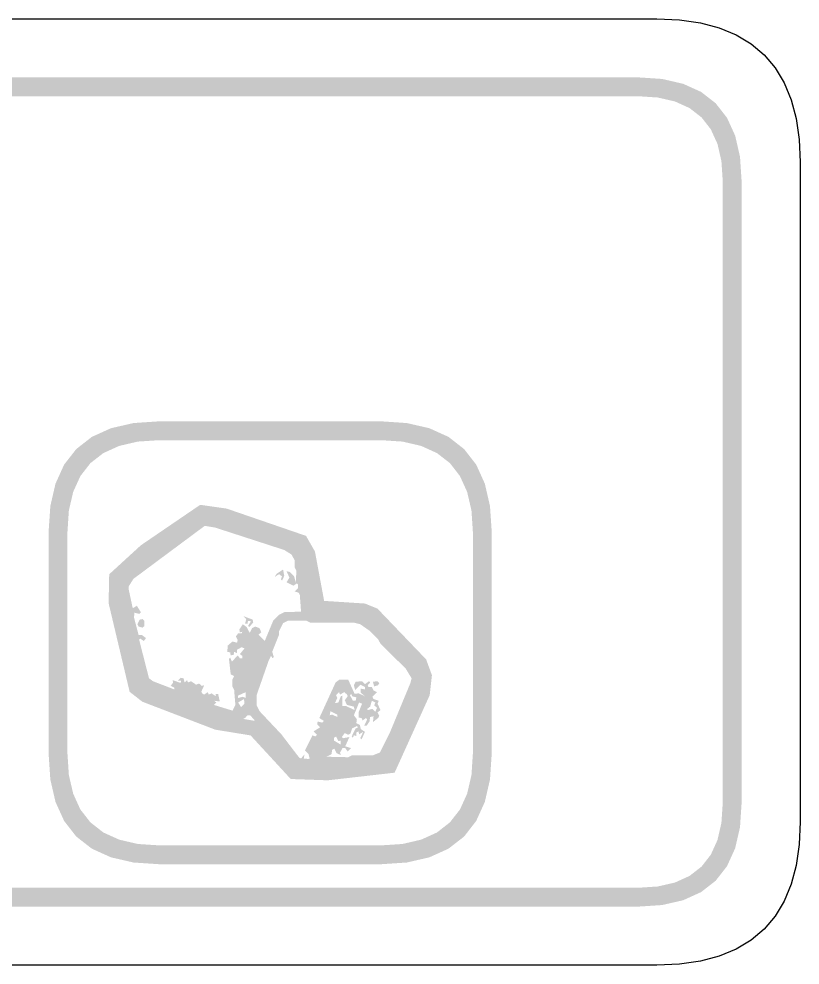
# Model space of a CAD drawing. Header units: millimetres. Extents: x 6 to 297, y 55 to 451.
# Drawn here: x 120.47 to 137.04, y 316.16 to 336.24 of the extents above; entities that cross this region are included whole.
import ezdxf

# ---------------------------------------------------------------- set-up
doc = ezdxf.new("R2010")
doc.units = ezdxf.units.MM
doc.layers.add('CUT', color=1, linetype='Continuous')
doc.layers.add('RASTER', color=7, linetype='Continuous')

msp = doc.modelspace()

# ---------------------------------------------------------------- hatches: boundary and pattern name
at = {"layer": 'RASTER'}
h = msp.add_hatch(color=7, dxfattribs=at)
h.paths.add_polyline_path([(74.2, 332.8), (74.234, 333.316), (74.338, 333.763), (74.509, 334.141), (74.75, 334.45), (75.059, 334.691), (75.438, 334.862), (75.884, 334.966), (76.4, 335), (133.6, 335), (134.116, 334.966), (134.563, 334.862), (134.941, 334.691), (135.25, 334.45), (135.491, 334.141), (135.663, 333.763), (135.766, 333.316), (135.8, 332.8), (135.8, 319.6), (135.766, 319.084), (135.663, 318.638), (135.491, 318.259), (135.25, 317.95), (134.941, 317.709), (134.563, 317.537), (134.116, 317.434), (133.6, 317.4), (76.4, 317.4), (75.884, 317.434), (75.438, 317.537), (75.059, 317.709), (74.75, 317.95), (74.509, 318.259), (74.338, 318.638), (74.234, 319.084), (74.2, 319.6)])
h.paths.add_polyline_path([(74.6, 332.8), (74.6, 319.6), (74.628, 319.178), (74.712, 318.813), (74.853, 318.503), (75.05, 318.25), (75.303, 318.053), (75.613, 317.912), (75.978, 317.828), (76.4, 317.8), (133.6, 317.8), (134.022, 317.828), (134.388, 317.912), (134.697, 318.053), (134.95, 318.25), (135.147, 318.503), (135.288, 318.813), (135.372, 319.178), (135.4, 319.6), (135.4, 332.8), (135.372, 333.222), (135.288, 333.588), (135.147, 333.897), (134.95, 334.15), (134.697, 334.347), (134.388, 334.488), (134.022, 334.572), (133.6, 334.6), (76.4, 334.6), (75.978, 334.572), (75.613, 334.488), (75.303, 334.347), (75.05, 334.15), (74.853, 333.897), (74.712, 333.588), (74.628, 333.222), (74.6, 332.8)], flags=0)
h = msp.add_hatch(color=7, dxfattribs=at)
h.paths.add_polyline_path([(121.1, 325.35), (121.137, 325.901), (121.247, 326.378), (121.43, 326.782), (121.688, 327.112), (122.018, 327.37), (122.422, 327.553), (122.899, 327.663), (123.45, 327.7), (128.15, 327.7), (128.701, 327.663), (129.178, 327.553), (129.582, 327.37), (129.913, 327.112), (130.17, 326.782), (130.353, 326.378), (130.463, 325.901), (130.5, 325.35), (130.5, 320.65), (130.463, 320.099), (130.353, 319.622), (130.17, 319.218), (129.913, 318.887), (129.582, 318.63), (129.178, 318.447), (128.701, 318.337), (128.15, 318.3), (123.45, 318.3), (122.899, 318.337), (122.422, 318.447), (122.018, 318.63), (121.687, 318.888), (121.43, 319.218), (121.247, 319.622), (121.137, 320.099), (121.1, 320.65)])
h.paths.add_polyline_path([(121.5, 325.35), (121.5, 320.65), (121.53, 320.193), (121.622, 319.797), (121.774, 319.462), (121.988, 319.188), (122.262, 318.974), (122.597, 318.822), (122.993, 318.73), (123.45, 318.7), (128.15, 318.7), (128.607, 318.73), (129.003, 318.822), (129.338, 318.974), (129.612, 319.188), (129.826, 319.462), (129.978, 319.797), (130.07, 320.193), (130.1, 320.65), (130.1, 325.35), (130.07, 325.807), (129.978, 326.203), (129.826, 326.538), (129.613, 326.813), (129.338, 327.026), (129.003, 327.178), (128.607, 327.27), (128.15, 327.3), (123.45, 327.3), (122.993, 327.27), (122.597, 327.178), (122.262, 327.026), (121.988, 326.813), (121.774, 326.538), (121.622, 326.203), (121.53, 325.807), (121.5, 325.35)], flags=0)
h = msp.add_hatch(color=7, dxfattribs=at)
h.paths.add_polyline_path([(124.316, 325.928), (124.88, 325.847), (126.56, 325.269), (126.75, 324.937), (126.945, 323.889), (127.81, 323.833), (128.075, 323.726), (129.108, 322.648), (129.231, 322.313), (129.184, 321.888), (128.44, 320.243), (127.022, 320.081), (126.236, 320.109), (125.385, 321.034), (124.635, 321.156), (123.087, 321.75), (122.819, 321.96), (122.373, 323.841), (122.386, 324.454), (123.057, 325.069)])
h.paths.add_polyline_path([(124.394, 325.593), (123.256, 324.818), (122.703, 324.311), (122.694, 323.876), (123.105, 322.143), (123.247, 322.031), (124.719, 321.467), (125.546, 321.332), (126.381, 320.424), (127.009, 320.401), (128.223, 320.54), (128.871, 321.973), (128.905, 322.273), (128.83, 322.474), (127.891, 323.455), (127.738, 323.517), (126.676, 323.586), (126.445, 324.825), (126.342, 325.006), (124.805, 325.535), (124.394, 325.593)], flags=0)
h = msp.add_hatch(color=7, dxfattribs=at)
h.paths.add_polyline_path([(124.424, 325.691), (124.487, 325.702), (125, 325.555), (126.209, 325.152), (126.404, 325.053), (126.539, 324.786), (126.711, 323.639), (127.712, 323.613), (127.87, 323.551), (128.163, 323.294), (128.287, 323.125), (128.822, 322.598), (128.932, 322.451), (128.995, 322.33), (128.995, 322.11), (128.273, 320.45), (128.005, 320.388), (127.126, 320.351), (127.052, 320.314), (126.393, 320.314), (126.125, 320.56), (126.074, 320.655), (125.905, 320.816), (125.854, 320.912), (125.377, 321.461), (125.319, 321.461), (125.267, 321.403), (125.073, 321.304), (124.853, 321.341), (123.314, 321.927), (123.12, 322.026), (123.046, 322.099), (122.947, 322.367), (122.727, 323.466), (122.618, 323.833), (122.581, 324.236), (122.68, 324.43), (122.79, 324.54), (124.109, 325.53)])
h.paths.add_polyline_path([(124.413, 325.482), (122.9, 324.357), (122.801, 324.199), (122.801, 324.126), (122.885, 323.734), (122.973, 323.785), (123.057, 323.65), (123.021, 323.613), (122.922, 323.639), (122.911, 323.54), (123.01, 323.162), (123.083, 323.162), (123.167, 323.1), (123.12, 323.037), (123.046, 323.089), (123.021, 323.063), (123.23, 322.246), (123.314, 322.184), (123.765, 322.011), (123.765, 322.048), (123.691, 322.085), (123.743, 322.158), (123.728, 322.209), (123.9, 322.147), (123.911, 322.195), (123.838, 322.195), (123.9, 322.257), (123.963, 322.246), (123.985, 322.158), (124.036, 322.209), (124.058, 322.158), (124.12, 322.184), (124.23, 322.11), (124.292, 322.136), (124.351, 322.085), (124.402, 322.099), (124.34, 321.964), (124.366, 321.916), (124.402, 321.901), (124.476, 321.953), (124.498, 321.901), (124.56, 321.927), (124.644, 321.865), (124.644, 321.916), (124.696, 321.916), (124.732, 321.755), (124.608, 321.769), (124.659, 321.733), (124.608, 321.681), (125, 321.56), (125.062, 321.681), (125.036, 322), (125, 322.074), (125, 322.22), (125.036, 322.293), (124.963, 322.33), (124.926, 322.66), (124.952, 322.686), (124.989, 322.598), (125.11, 322.733), (125.157, 322.671), (125.209, 322.671), (125.209, 322.722), (125.157, 322.759), (125.256, 322.88), (125.194, 322.906), (125.099, 322.854), (125.099, 322.781), (125.036, 322.807), (125.025, 322.744), (124.963, 322.733), (124.952, 322.796), (124.89, 322.807), (124.901, 322.942), (125, 323.026), (125.099, 323.001), (125.11, 323.063), (125.073, 323.136), (125.121, 323.199), (125.194, 323.199), (125.209, 323.235), (125.157, 323.221), (125.146, 323.283), (125.22, 323.393), (125.304, 323.331), (125.366, 323.21), (125.414, 323.309), (125.487, 323.345), (125.575, 323.309), (125.612, 323.221), (125.55, 323.173), (125.685, 323.037), (125.868, 323.477), (125.978, 323.587), (126.099, 323.65), (126.455, 323.661), (126.429, 324.016), (126.404, 324.064), (126.319, 324.089), (126.393, 324.163), (126.393, 324.236), (126.367, 324.262), (126.294, 324.21), (126.147, 324.284), (126.209, 324.383), (126.147, 324.518), (126.22, 324.503), (126.308, 324.408), (126.345, 324.284), (126.356, 324.529), (126.319, 324.602), (126.319, 324.749), (126.257, 324.87), (126.099, 324.969), (124.633, 325.445)], flags=0)
h.paths.add_polyline_path([(126.074, 324.555), (126.099, 324.419), (126.052, 324.32), (126.026, 324.346), (126.052, 324.408), (125.989, 324.456), (125.89, 324.394), (125.942, 324.467)], flags=0)
h.paths.add_polyline_path([(125.231, 323.565), (125.429, 323.492), (125.44, 323.43), (125.355, 323.331), (125.33, 323.356), (125.392, 323.455), (125.33, 323.466), (125.319, 323.404), (125.267, 323.404), (125.293, 323.503)], flags=0)
h.paths.add_polyline_path([(123.032, 323.492), (123.094, 323.503), (123.131, 323.466), (123.131, 323.356), (123.094, 323.32), (123.01, 323.345), (122.984, 323.393)], flags=0)
h.paths.add_polyline_path([(126.173, 323.466), (126.074, 323.419), (125.989, 323.246), (125.989, 323.173), (125.843, 322.807), (125.879, 322.697), (125.854, 322.671), (125.817, 322.722), (125.769, 322.623), (125.513, 321.89), (125.513, 321.67), (125.575, 321.549), (126.037, 321.058), (126.418, 320.56), (126.455, 320.545), (126.528, 320.633), (126.513, 320.545), (126.612, 320.534), (126.638, 320.545), (126.612, 320.644), (126.539, 320.717), (126.697, 321.036), (126.759, 321.011), (126.796, 321.047), (126.722, 321.121), (126.858, 321.205), (126.796, 321.267), (126.807, 321.33), (126.906, 321.304), (126.942, 321.341), (126.843, 321.403), (127.188, 322.158), (127.272, 322.22), (127.455, 322.22), (127.591, 321.916), (127.675, 321.927), (127.811, 321.865), (127.723, 321.938), (127.723, 322.026), (127.811, 322.011), (127.811, 322.063), (127.712, 322.11), (127.602, 322), (127.576, 322.099), (127.613, 322.173), (127.749, 322.184), (127.811, 322.121), (127.895, 322.184), (127.921, 322.158), (127.87, 322.099), (127.884, 322.063), (127.957, 322.063), (127.994, 321.989), (128.067, 321.953), (127.968, 321.854), (127.994, 321.806), (128.104, 321.769), (128.078, 321.707), (128.141, 321.571), (128.078, 321.524), (128.115, 321.45), (128.089, 321.403), (127.979, 321.315), (127.994, 321.44), (127.921, 321.425), (127.906, 321.33), (127.848, 321.242), (127.796, 321.242), (127.859, 321.377), (127.833, 321.403), (127.76, 321.352), (127.738, 321.403), (127.675, 321.414), (127.675, 321.524), (127.749, 321.707), (127.686, 321.733), (127.576, 321.461), (127.639, 321.377), (127.628, 321.293), (127.701, 321.256), (127.723, 321.168), (127.811, 321.11), (127.738, 320.948), (127.712, 320.974), (127.774, 321.11), (127.686, 321.058), (127.675, 321.121), (127.628, 321.095), (127.628, 321.022), (127.576, 321.036), (127.554, 320.985), (127.529, 321.011), (127.613, 321.183), (127.664, 321.205), (127.639, 321.231), (127.54, 321.183), (127.503, 321.073), (127.455, 321.047), (127.382, 321.084), (127.32, 321), (127.345, 320.974), (127.481, 321), (127.393, 320.802), (127.518, 320.765), (127.444, 320.692), (127.393, 320.765), (127.334, 320.765), (127.283, 320.67), (127.298, 320.619), (127.21, 320.655), (127.162, 320.754), (127.115, 320.728), (127.1, 320.633), (126.99, 320.582), (127.455, 320.571), (127.529, 320.608), (127.968, 320.608), (128.126, 320.67), (128.335, 321.084), (128.775, 322.147), (128.8, 322.246), (128.676, 322.451), (128.141, 322.979), (128.089, 323.074), (127.906, 323.257), (127.712, 323.393), (127.565, 323.43), (126.649, 323.43), (126.576, 323.466)], flags=0)
h.paths.add_polyline_path([(127.979, 322.173), (128.078, 322.184), (128.115, 322.147), (128.089, 322.099), (128.005, 322.074)], flags=0)
h.paths.add_polyline_path([(125.282, 321.953), (125.121, 321.879), (125.121, 321.828), (125.22, 321.854), (125.282, 321.828)], flags=0)
h.paths.add_polyline_path([(127.261, 321.953), (127.199, 321.89), (127.224, 321.828), (127.173, 321.718), (127.246, 321.733), (127.298, 321.865), (127.334, 321.879), (127.334, 321.659), (127.408, 321.659), (127.591, 321.571), (127.576, 321.645), (127.43, 321.681), (127.382, 321.78), (127.444, 321.865), (127.43, 321.901), (127.371, 321.953), (127.283, 321.901)], flags=0)
h.paths.add_polyline_path([(127.518, 321.916), (127.492, 321.89), (127.554, 321.769), (127.613, 321.769), (127.628, 321.843), (127.54, 321.865)], flags=0)
h.paths.add_polyline_path([(125.245, 321.806), (125.121, 321.733), (125.183, 321.634), (125.256, 321.707)], flags=0)
h.paths.add_polyline_path([(127.957, 321.769), (127.921, 321.645), (127.859, 321.597), (127.87, 321.571), (127.968, 321.597), (128.031, 321.535), (128.067, 321.623), (128.005, 321.67), (128.031, 321.733)], flags=0)
h.paths.add_polyline_path([(127.078, 321.549), (127.063, 321.461), (127.115, 321.476), (127.224, 321.425), (127.224, 321.476)], flags=0)
h.paths.add_polyline_path([(127.199, 321.011), (127.151, 320.985), (127.151, 320.926), (127.298, 320.838), (127.298, 320.926), (127.246, 320.912)], flags=0)

# ---------------------------------------------------------------- linework, layer by layer
at = {"layer": 'CUT'}
msp.add_lwpolyline([(75.999, 336.24), (134.001, 336.24), (134.483, 336.219), (134.925, 336.156), (135.325, 336.051), (135.685, 335.903), (136.003, 335.712), (136.278, 335.478), (136.512, 335.203), (136.703, 334.885), (136.851, 334.525), (136.956, 334.125), (137.019, 333.683), (137.04, 333.201), (137.04, 319.199), (137.019, 318.717), (136.956, 318.275), (136.851, 317.875), (136.703, 317.515), (136.512, 317.197), (136.278, 316.922), (136.003, 316.688), (135.685, 316.497), (135.325, 316.349), (134.925, 316.244), (134.483, 316.181), (134.001, 316.16), (75.999, 316.16)], dxfattribs=at)

doc.saveas('drawing.dxf')
